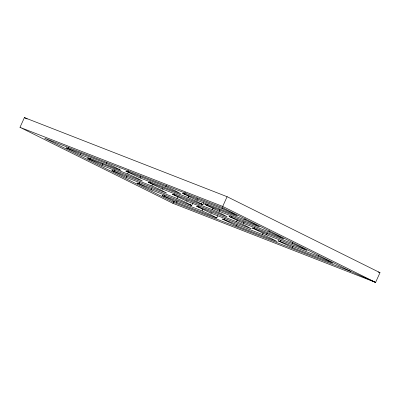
<?xml version="1.0" encoding="UTF-8"?>
<svg xmlns="http://www.w3.org/2000/svg" width="400" height="400" viewBox="0 0 400 400"><rect width="100%" height="100%" fill="white"/><g stroke="black" fill="none" stroke-linecap="round" stroke-linejoin="round"><path stroke-width="0.6" d="M20 127.33L24.41 117.605L227.105 196.7L380 272.67L375.59 282.395L172.895 203.3L20 127.33L222.695 206.425L375.59 282.395M68.34 148.54L107.73 163.935L115.795 167.58L120.95 170.38L80.515 154.695L66.24 147.875L68.34 148.54L68.83 147.46M80.515 154.695L81.005 153.615M89.74 159.175L129.13 174.57L137.195 178.215L142.35 181.01L101.915 165.33L87.64 158.51L89.74 159.175L90.23 158.095M101.915 165.33L102.65 163.71M106.26 163.335L106.75 162.255M113.935 171.195L153.325 186.59L161.39 190.235L166.54 193.035L126.11 177.35L111.83 170.53L113.935 171.195L114.67 169.575M119.415 169.875L119.905 168.795M127.96 171.805L167.35 187.2L175.415 190.845L180.565 193.645L140.135 177.96L125.855 171.14L127.96 171.805L128.45 170.725M126.11 177.35L126.845 175.73M127.66 173.97L128.395 172.35M140.135 177.96L140.87 176.34M192.89 202.815L191.665 205.515L191.155 205.39L151.23 189.835L136.955 183.015L139.055 183.68L139.79 182.06M203.875 202.58L202.895 204.74L202.39 204.61L162.465 189.055L148.19 182.235L150.29 182.9L150.78 181.82M151.85 185.99L152.585 184.37M151.23 189.835L151.72 188.755M162.465 189.055L162.955 187.975M165.875 186.6L166.365 185.52M217.74 215.805L216.76 217.965L216.255 217.835L176.33 202.28L162.05 195.46L164.155 196.125L164.645 195.045M174.485 194.925L213.875 210.315L221.935 213.96L227.09 216.76L186.655 201.075L172.38 194.255L174.485 194.925L174.975 193.84M172.895 203.3L173.875 201.14M375.295 282.28L350.835 271.455L222.015 207.44L44.755 138.27L173.575 202.285L174.065 201.2M139.055 183.68L176.975 198.475L177.71 196.855M176.33 202.28L177.065 200.66M184.585 194L223.975 209.395L232.04 213.04L237.195 215.84L196.76 200.155L182.485 193.335L184.585 194L185.32 192.38M186.655 201.075L187.145 199.995M150.29 182.9L188.21 197.695L188.945 196.075M190.13 205.015L190.62 203.935M196.76 200.155L197.495 198.535M198.675 206.945L238.065 222.34L246.13 225.98L251.28 228.78L210.85 213.1L196.57 206.28L198.675 206.945L199.165 205.865M201.365 204.235L201.855 203.155M164.155 196.125L202.07 210.92L202.81 209.3M206.92 205.1L246.31 220.49L254.37 224.135L259.525 226.935L219.09 211.25L204.815 204.43L206.92 205.1L207.41 204.015M210.85 213.1L211.34 212.015M212.4 209.72L213.135 208.1M219.09 211.25L219.825 209.63M222.695 206.425L227.105 196.7M222.505 208.795L222.995 207.715M224.445 219.705L263.835 235.1L271.9 238.745L277.05 241.545L236.62 225.86L222.34 219.04L224.445 219.705L224.935 218.625M231.11 217.12L270.5 232.515L278.565 236.155L283.715 238.955L243.285 223.275L229.005 216.455L231.11 217.12L231.6 216.04M236.59 221.74L237.33 220.12M236.62 225.86L237.11 224.78M243.285 223.275L244.02 221.65M244.835 219.895L245.325 218.815M254.37 228.675L293.76 244.07L301.825 247.715L306.975 250.515L266.545 234.83L252.27 228.01L254.37 228.675L254.86 227.595M262.36 234.505L263.095 232.88M266.545 234.83L267.28 233.21M269.025 231.915L269.515 230.835M280.14 241.44L319.53 256.835L327.595 260.48L332.745 263.28L292.315 247.595L278.035 240.775L280.14 241.44L280.63 240.36M292.29 243.475L292.78 242.395M292.315 247.595L293.05 245.975M318.055 256.235L318.55 255.155M378.26 271.99L380 272.67M173.575 202.285L350.835 271.455M188.21 197.695L197.745 201.94L202.895 204.74M176.975 198.475L186.51 202.715L191.665 205.515M202.07 210.92L211.61 215.165L216.76 217.965M24.41 117.605L27.2 118.99"/></g></svg>
